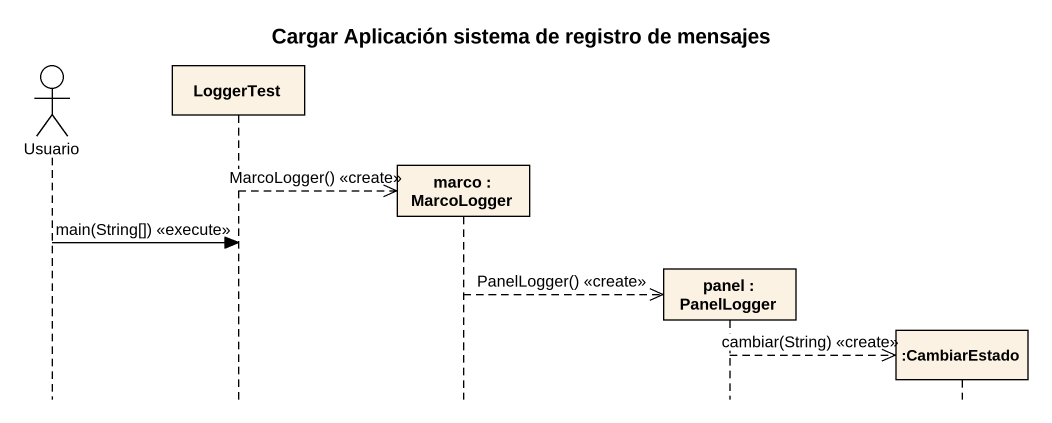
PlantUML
@startuml
title Cargar Aplicación sistema de registro de mensajes
hide footbox
actor Usuario
participant LoggerTest
participant "marco : MarcoLogger" as marco
participant "panel : PanelLogger" as panel
participant ":CambiarEstado" as CambiarEstado

LoggerTest -->> marco ** : MarcoLogger() <<create>>
Usuario -> LoggerTest : main(String[]) <<execute>>
marco -->> panel ** : PanelLogger() <<create>>
panel -->> CambiarEstado ** : cambiar(String) <<create>>
@enduml
